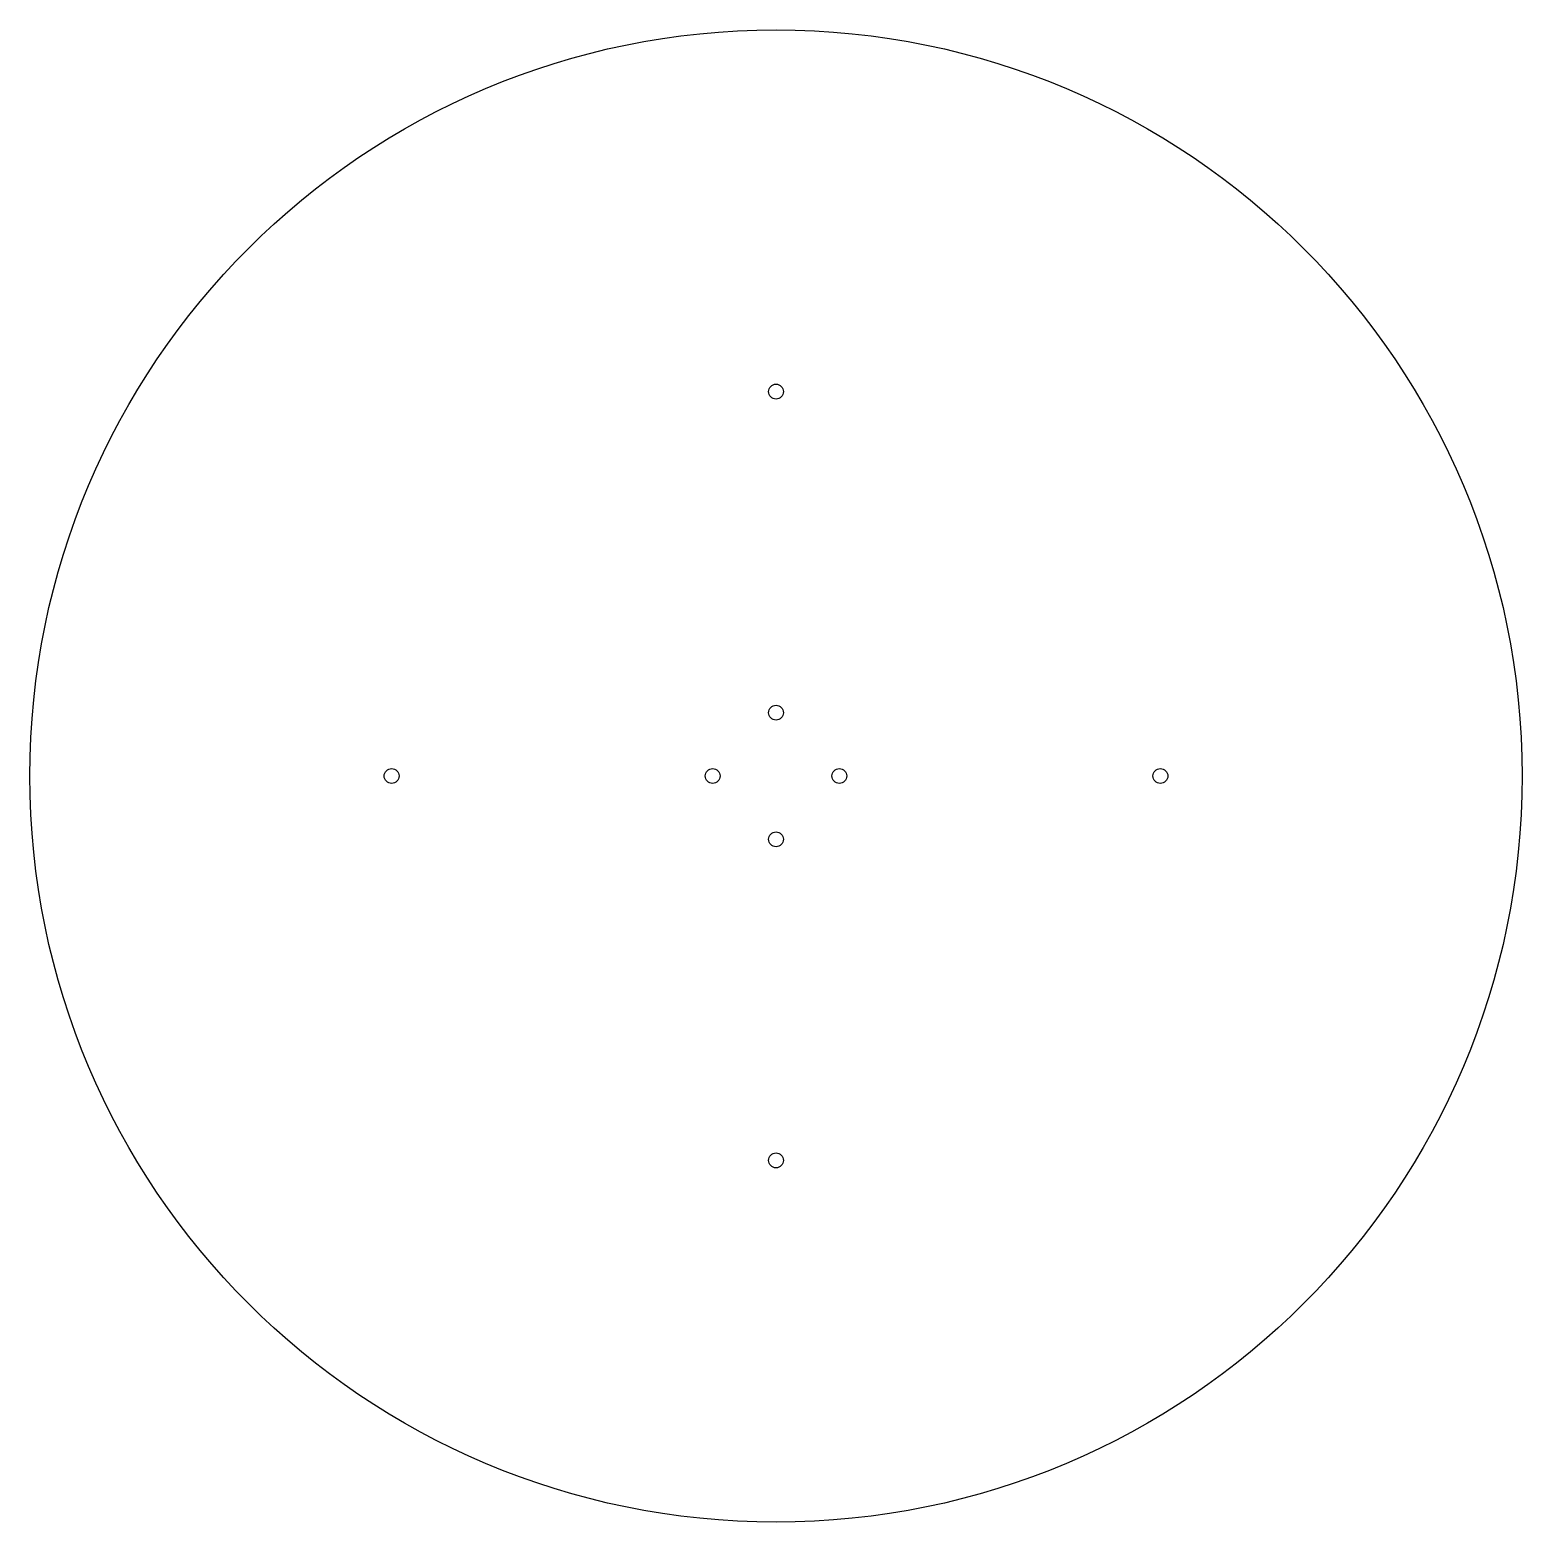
# Model space of a CAD drawing. Header units: millimetres. Extents: x -165 to 165, y -165 to 165.
import ezdxf

# ---------------------------------------------------------------- set-up
doc = ezdxf.new("R2010")
doc.units = ezdxf.units.MM

msp = doc.modelspace()

# ---------------------------------------------------------------- linework, layer by layer
at = {"color": 7, "linetype": 'Continuous', "lineweight": 25}
for centre, radius in [((0, 0), 165), ((0, 85), 1.65), ((0, 14), 1.65), ((-85, 0), 1.65), ((-14, 0), 1.65), ((14, 0), 1.65), ((85, 0), 1.65), ((0, -14), 1.65), ((0, -85), 1.65)]:
    msp.add_circle(centre, radius, dxfattribs=at)

doc.saveas('drawing.dxf')
